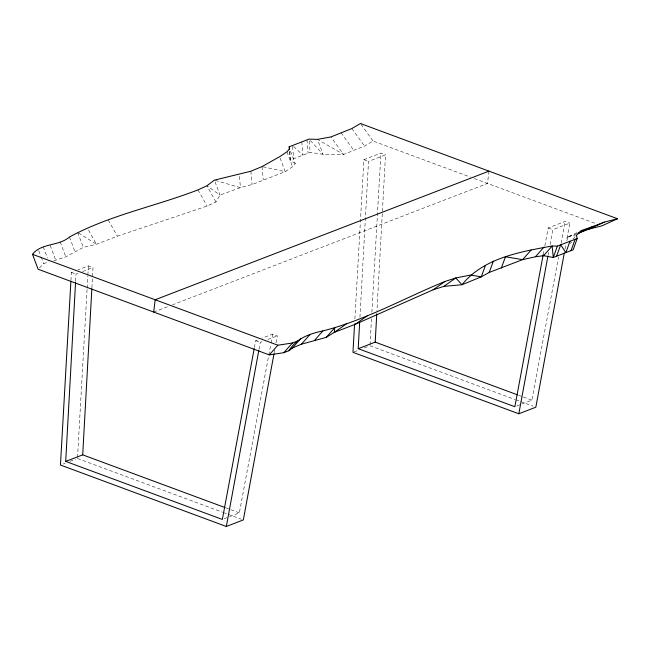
<?xml version="1.0" encoding="UTF-8"?>
<svg xmlns="http://www.w3.org/2000/svg" width="650" height="650" viewBox="0 0 650 650"><rect width="100%" height="100%" fill="white"/><g stroke="black" fill="none" stroke-linecap="round" stroke-linejoin="round"><path stroke-width="0.49" stroke-dasharray="3.25 2.44" d="M75.619 281.19L76.009 274.105L78.845 273.008M91.902 287.796L93.015 267.548L88.408 265.842L78.016 269.848M359.938 317.298L368.517 161.387L385.523 154.838L376.943 310.749M70.947 280.507L71.403 272.399L74.238 271.302M77.521 457.47L87.084 289.161M87.141 288.145L87.831 275.982M87.888 274.966L88.408 265.842M354.868 318.866L363.911 159.681L380.916 153.132L385.523 154.838M370.029 344.752L371.524 318.394M371.873 312.309L380.916 153.132M488.971 171.137L487.5 183.446L172.624 304.777M259.017 349.342L260.301 342.379L263.136 341.291M274.186 352.747L274.731 349.757M276.023 342.794L277.306 335.831L272.699 334.116L262.308 338.122M548.023 255.539L548.762 251.558M550.046 244.595L552.801 229.669L569.806 223.113L566.499 241.028M565.029 248.991L565.768 245.009M254.394 347.628L255.694 340.673L258.529 339.584M224.242 518.7L239.354 512.883L268.621 355.973M268.808 354.973L270.847 344.053M271.034 343.062L272.699 334.116M543.197 254.776L544.123 249.811M544.863 245.838L548.194 227.963L565.199 221.406L569.806 223.113M516.742 405.99L531.854 400.164L558.529 257.156M561.129 243.254L565.199 221.406M53.82 260.78L65.812 256.888L83.33 247.39L96.428 244.254L117.317 236.202L207.066 206.082L215.963 201.963L219.993 195.073L240.443 187.639L252.062 184.535L285.212 171.657L292.549 166.774L295.238 163.678L289.624 148.744M573.081 239.013L575.055 236.779M39.504 267.857L43.672 263.705L48.831 261.714M570.164 243.352L571.732 242.271M289.583 151.523L290.306 160.046L310.164 152.393L323.115 154.31L343.558 154.472L364.52 146.055L373.067 141.042L470.478 177.133M577.046 232.668L566.979 237.25L567.296 240.151M82.623 271.554L93.015 267.548M153.709 312.065L168.838 306.239M267.857 339.471L277.306 335.831M63.294 463.946L65.187 463.214M69.907 461.394L75.579 459.209M353.909 351.959L358.629 350.139M364.301 347.953L369.021 346.133M577.094 233.667L566.979 237.25L575.437 235.487M262.982 166.806L285.212 171.657L279.598 156.731M215.345 180.424L240.443 187.639L239.241 174.338M474.264 178.539L595.319 223.389M363.911 159.681L368.517 161.387M548.194 227.963L552.801 229.669M518.57 395.241L522.364 396.646M523.315 397.004L531.854 400.164M369.972 345.767L514.979 399.49M515.921 399.848L519.716 401.245M520.666 401.602L532.984 406.161M71.403 272.399L76.009 274.105M255.694 340.673L260.301 342.379M226.062 507.959L229.864 509.364M230.815 509.714L239.354 512.883M77.464 458.477L222.471 512.208M223.421 512.558L227.216 513.963M228.158 514.312L241.426 519.228M78.561 233.001L96.428 244.254L87.376 228.053M295.238 163.678L290.306 160.046L289.681 149.687M310.375 140.571L323.115 154.31L317.493 139.376L343.558 154.472L330.931 136.947M361.018 124.312L373.067 141.042M351.886 128.529L364.52 146.055M341.055 132.706L353.681 150.231M215.963 201.963L206.919 185.762L219.993 195.073L214.378 180.139M198.023 189.881L207.066 206.082M108.274 220.001L117.317 236.202M286.926 151.84L292.549 166.774M77.716 232.464L83.33 247.39M69.469 237.014L75.083 251.94M60.19 241.963L65.812 256.888M50.196 245.472L55.811 260.398M43.217 246.789L47.426 257.985M38.756 250.64L40.869 256.238M41.218 257.173L43.672 263.705M262.015 166.595L263.217 179.888M250.859 171.234L252.062 184.535M309.197 141.026L310.164 152.393M306.954 139.929L308.084 153.197M301.795 141.919L302.924 155.188L292.508 145.494L293.629 158.771"/><path stroke-width="0.97" d="M254.207 348.619L222.349 519.431L65.707 461.394L75.562 282.206M65.707 461.394L82.712 454.846L91.845 288.811M543.197 254.776L514.849 406.721L358.207 348.684L359.653 322.359M358.207 348.684L375.213 342.127L376.773 313.779M70.882 281.523L60.458 465.034L226.322 526.484L243.328 519.927L273.999 353.738M354.575 323.936L352.966 352.324L518.822 413.774L535.827 407.217L564.298 252.972M153.709 312.065L155.179 299.764L488.971 171.137M226.322 526.484L258.83 350.342M518.822 413.774L547.844 256.539M593.572 226.257L582.538 230.165L576.371 235.292L577.2 238.485L557.342 246.131L553.28 257.481L543.579 255.686L535.438 256.766L522.649 259.634L489.239 272.407L481.252 276.859L461.979 284.733L443.82 286.39L433.111 289.827L355.176 324.326L334.279 332.377L326.219 337.382L301.429 344.191L292.346 348.034L288.998 350.699L283.839 352.682L269.303 354.892L38.114 269.238L32.5 254.312C41.478 242.775 58.622 246.415 69.469 237.014C109.704 215.134 155.553 206.31 198.023 189.881L206.919 185.762L214.378 180.139L250.859 171.234L262.015 166.595L279.598 156.731L286.926 151.84L289.624 148.744L289.177 146.778L309.034 139.124L317.493 139.376L330.931 136.947L351.886 128.529L360.441 123.516L617.5 218.757L601.941 225.842L588.843 229.166L578.012 233.342L593.572 226.257L604.411 222.081L617.5 218.757M556.603 256.197L560.666 244.855L565.898 252.614L569.961 241.272M571.058 250.632L575.12 239.281M577.2 238.485L573.137 249.828L553.28 257.481L552.134 246.001C520.146 251.842 483.576 257.92 461.979 284.733L455.804 277.973L445.087 281.418C404.454 297.968 365.698 320.158 322.896 330.907C309.506 333.791 296.4 338.236 288.998 350.699M485.396 265.541L481.252 276.859L470.527 275.048L455.804 277.973L443.82 286.39M489.239 272.407L493.382 261.089M501.304 268.101L505.448 256.783L522.649 259.634L531.204 249.949M269.303 354.892L277.851 345.215L292.394 343.005L297.554 341.014M283.839 352.682L292.394 343.005M292.346 348.034L300.893 338.358M301.429 344.191L309.985 334.506M314.34 340.592L322.896 330.907M326.219 337.382L334.774 327.706L334.279 332.377L346.255 323.96M535.438 256.766L543.993 247.081M543.579 255.686L552.134 246.001L557.342 246.131M355.176 324.326L367.152 315.908M433.111 289.827L445.087 281.418M579.792 231.416L582.538 230.165M588.843 229.166L604.411 222.081M375.213 342.127L517.619 394.891M32.5 254.312L277.851 345.215M82.712 454.846L225.111 507.601M289.177 146.778L289.421 149.622"/></g></svg>
